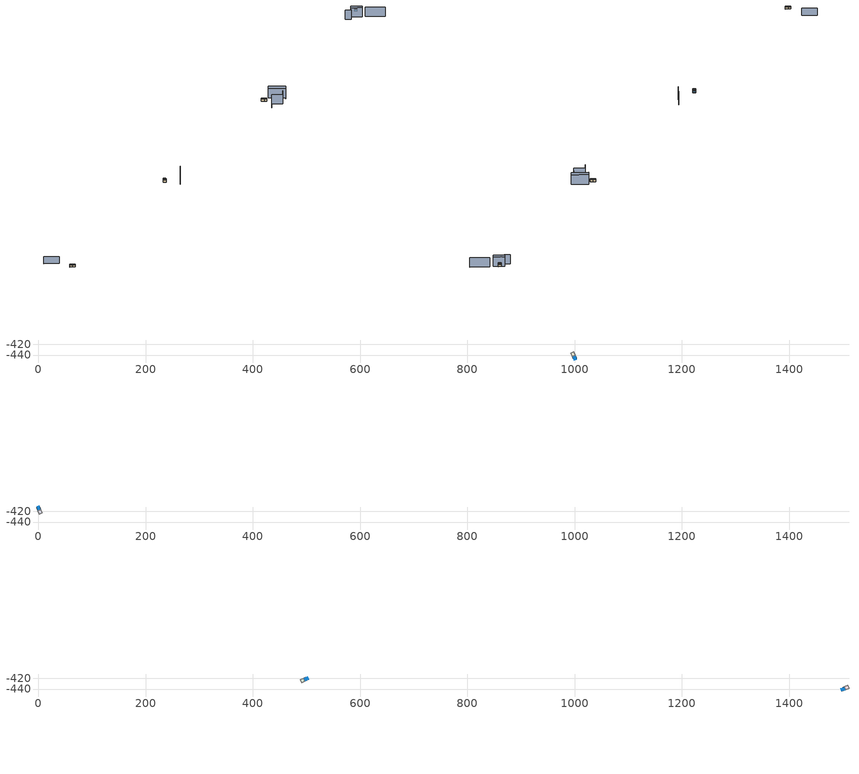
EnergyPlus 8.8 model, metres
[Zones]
2Perim
 floor adiabatic (115mmSandLimeBrick): 997.2,-446.84 995.37,-442.57 1000.88,-440.2 1002.72,-444.47 z0
 wall outside (U0-5): 997.2,-446.84 1002.72,-444.47 z0:4.11
 wall to 2Core (115mmSandLimeBrick): 1000.88,-440.2 995.37,-442.57 z0:4.11
 wall adiabatic (115mmSandLimeBrick): 1002.72,-444.47 1000.88,-440.2 / 995.37,-442.57 997.2,-446.84 z0:4.11
 window (Single): 997.3,-446.8 1002.62,-444.51 z0.85:3.4
 ceiling adiabatic (115mmSandLimeBrick): 997.2,-446.84 1002.72,-444.47 1001.25,-441.05 995.74,-443.43 z4.11
 roof outside (U0-4): 995.74,-443.43 1001.25,-441.05 1000.88,-440.2 995.37,-442.57 z4.11
2Core
 floor adiabatic (115mmSandLimeBrick): 995.37,-442.57 992.73,-436.44 998.24,-434.07 1000.88,-440.2 z0
 wall adiabatic (115mmSandLimeBrick): 1000.88,-440.2 998.24,-434.07 992.73,-436.44 995.37,-442.57 z0:4.11
 ceiling adiabatic (115mmSandLimeBrick): 995.37,-442.57 1000.88,-440.2 998.77,-435.29 993.26,-437.67 z4.11
 roof outside (U0-4): 993.26,-437.67 998.77,-435.29 998.24,-434.07 992.73,-436.44 z4.11
0Perim
 floor adiabatic (115mmSandLimeBrick): 2.8,-412.33 4.63,-416.6 -0.88,-418.97 -2.72,-414.7 z4.11
 wall outside (U0-5): 2.8,-412.33 -2.72,-414.7 z4.11:8.23
 wall to 0Core (115mmSandLimeBrick): -0.88,-418.97 4.63,-416.6 z4.11:8.23
 wall adiabatic (115mmSandLimeBrick): -2.72,-414.7 -0.88,-418.97 / 4.63,-416.6 2.8,-412.33 z4.11:8.23
 window (Single): 2.7,-412.37 -2.62,-414.66 z4.96:7.52
 ceiling adiabatic (115mmSandLimeBrick): 2.8,-412.33 -2.72,-414.7 -1.25,-418.11 4.26,-415.74 z8.23
 roof outside (U0-4): 4.26,-415.74 -1.25,-418.11 -0.88,-418.97 4.63,-416.6 z8.23
0Core
 floor adiabatic (115mmSandLimeBrick): 4.63,-416.6 7.27,-422.73 1.76,-425.1 -0.88,-418.97 z4.11
 wall adiabatic (115mmSandLimeBrick): -0.88,-418.97 1.76,-425.1 7.27,-422.73 4.63,-416.6 z4.11:8.23
 ceiling adiabatic (115mmSandLimeBrick): 4.63,-416.6 -0.88,-418.97 1.23,-423.87 6.74,-421.5 z8.23
 roof outside (U0-4): 6.74,-421.5 1.23,-423.87 1.76,-425.1 7.27,-422.73 z8.23
1Perim
 floor adiabatic (115mmSandLimeBrick): 501.09,-423.76 496.83,-425.59 494.45,-420.08 498.72,-418.25 z8.23
 wall outside (U0-5): 501.09,-423.76 498.72,-418.25 z8.23:12.34
 wall to 1Core (115mmSandLimeBrick): 494.45,-420.08 496.83,-425.59 z8.23:12.34
 wall adiabatic (115mmSandLimeBrick): 498.72,-418.25 494.45,-420.08 / 496.83,-425.59 501.09,-423.76 z8.23:12.34
 window (Single): 501.05,-423.66 498.76,-418.34 z9.08:11.63
 ceiling adiabatic (115mmSandLimeBrick): 501.09,-423.76 498.72,-418.25 495.31,-419.71 497.68,-425.23 z12.34
 roof outside (U0-4): 497.68,-425.23 495.31,-419.71 494.45,-420.08 496.83,-425.59 z12.34
1Core
 floor adiabatic (115mmSandLimeBrick): 496.83,-425.59 490.69,-428.23 488.32,-422.72 494.45,-420.08 z8.23
 wall adiabatic (115mmSandLimeBrick): 494.45,-420.08 488.32,-422.72 490.69,-428.23 496.83,-425.59 z8.23:12.34
 ceiling adiabatic (115mmSandLimeBrick): 496.83,-425.59 494.45,-420.08 489.55,-422.19 491.92,-427.7 z12.34
 roof outside (U0-4): 491.92,-427.7 489.55,-422.19 488.32,-422.72 490.69,-428.23 z12.34
3Perim
 floor adiabatic (115mmSandLimeBrick): 1498.91,-437.58 1503.17,-435.74 1505.55,-441.25 1501.28,-443.09 z8.23
 wall outside (U0-5): 1498.91,-437.58 1501.28,-443.09 z8.23:12.34
 wall to 3Core (115mmSandLimeBrick): 1505.55,-441.25 1503.17,-435.74 z8.23:12.34
 wall adiabatic (115mmSandLimeBrick): 1501.28,-443.09 1505.55,-441.25 / 1503.17,-435.74 1498.91,-437.58 z8.23:12.34
 window (Single): 1498.95,-437.67 1501.24,-443 z9.08:11.63
 ceiling adiabatic (115mmSandLimeBrick): 1498.91,-437.58 1501.28,-443.09 1504.69,-441.62 1502.32,-436.11 z12.34
 roof outside (U0-4): 1502.32,-436.11 1504.69,-441.62 1505.55,-441.25 1503.17,-435.74 z12.34
3Core
 floor adiabatic (115mmSandLimeBrick): 1503.17,-435.74 1509.31,-433.1 1511.68,-438.62 1505.55,-441.25 z8.23
 wall adiabatic (115mmSandLimeBrick): 1505.55,-441.25 1511.68,-438.62 1509.31,-433.1 1503.17,-435.74 z8.23:12.34
 ceiling adiabatic (115mmSandLimeBrick): 1503.17,-435.74 1505.55,-441.25 1510.45,-439.14 1508.08,-433.63 z12.34
 roof outside (U0-4): 1508.08,-433.63 1510.45,-439.14 1511.68,-438.62 1509.31,-433.1 z12.34
shading: 3.33,-353.79 15.86,-382.91 z0:15.57; 554.19,-433.62 510.52,-452.41 / 995.05,-483.67 985.79,-462.15 / 985.79,-462.15 968.19,-469.72 / 1015.28,-442.11 1029.64,-475.49 / 1029.64,-475.49 1023.38,-478.18 / 1476.1,-439.92 1471.26,-428.68 / 1495.91,-456.64 1486.47,-435.05 / 1517.75,-498.87 1501.96,-460.91 z0:20.57; 1020.94,-472.53 1003.1,-480.21 z0:18.98; 1015.28,-442.11 1029.64,-475.49 z20.57:25.57; 1495.91,-456.64 1486.47,-435.05 z20.57:24.57
[Site:GroundTemperature:BuildingSurface]
14, 14, 14, 14, 14, 14, 14, 14, 14, 14, 14, 14
[Site:GroundReflectance]
0.2, 0.2, 0.2, 0.2, 0.2, 0.2, 0.2, 0.2, 0.2, 0.2, 0.2, 0.2
[Site:GroundReflectance:SnowModifier]
1, 1
[Building]
Building: North Axis {deg}=0; Terrain=Suburbs; Loads Convergence Tolerance Value=.04; Temperature Convergence Tolerance Value {deltaC}=.4; Solar Distribution=MinimalShadowing; Maximum Number of Warmup Days=25
[Construction]
115mmSandLimeBrick: Plaster_0.005_115mmSandLimeBrick, Sand-Lime Brick_0.08_115mmSandLimeBrick, Plaster_0.08_115mmSandLimeBrick
U0-5: XPS Board_0.01_U0-5, General Concrete_0.2_U0-5
U0-4: XPS Board_0.06_U0-4, General Concrete_0.2_U0-4
Single: Generic Clear Glass 6mm_0.006_Single
[Material] Roughness=Rough; Thermal Absorptance=0.9
Name | Thickness {m} | Conductivity {W/m-K} | Density {kg/m3} | Specific Heat {J/kg-K} | Solar Absorptance | Visible Absorptance
Plaster_0.005_115mmSandLimeBrick | 0.005 | 1 | 2000 | 1130 | 0.6 | 0.6
Sand-Lime Brick_0.08_115mmSandLimeBrick | 0.08 | 0.56 | 1200 | 1000 | 0.6 | 0.6
Plaster_0.08_115mmSandLimeBrick | 0.08 | 1 | 2000 | 1130 | 0.6 | 0.6
XPS Board_0.01_U0-5 | 0.01 | 0.034 | 35 | 1400 | 0.6 | 0.6
General Concrete_0.2_U0-5; General Concrete_0.2_U0-4 | 0.2 | 2 | 2400 | 950 | 0.7 | 0.7
XPS Board_0.06_U0-4 | 0.06 | 0.034 | 35 | 1400 | 0.6 | 0.6
[WindowMaterial:Glazing]
Generic Clear Glass 6mm_0.006_Single: Optical Data Type=SpectralAverage; Window Glass Spectral Data Set=SpectralAverage; Thickness {m}=0.006; Solar Transmittance at Normal Incidence=0.68; Front Side Solar Reflectance at Normal Incidence=0.09; Back Side Solar Reflectance at Normal Incidence=0.1; Visible Transmittance at Normal Incidence=0.81; Front Side Visible Reflectance at Normal Incidence=0.11; Back Side Visible Reflectance at Normal Incidence=0.12; Infrared Transmittance at Normal Incidence=0; Front Side Infrared Hemispherical Emissivity=0.2; Back Side Infrared Hemispherical Emissivity=0.2; Conductivity {W/m-K}=0.9; Dirt Correction Factor for Solar and Visible Transmittance=1
[EnergyManagementSystem:Sensor]
Name | Output:Variable or Output:Meter Index Key | Output:Variable or Output:Meter
OutdoorTemp | Environment | Site Outdoor Air Drybulb Temperature
OutdoorRelHumid | Environment | Site Outdoor Air Relative Humidity
USRNATVENT_0Perim; USRNATVENT_1Perim; USRNATVENT_2Perim; USRNATVENT_3Perim | AllOff | Schedule Value
[Zone] Type=1; Multiplier=1; Zone Inside Convection Algorithm=TARP; Zone Outside Convection Algorithm=DOE-2
Name | Volume {m3} | Floor Area {m2}
0Perim; 1Perim; 2Perim; 3Perim | 114.723 | 27.8857
0Core; 1Core; 2Core; 3Core | 164.777 | 40.0524
[People] Number of People Schedule=AllOn; Number of People Calculation Method=People/Area; People per Zone Floor Area {person/m2}=0.5; Fraction Radiant=0.3; Sensible Heat Fraction=AUTOCALCULATE; Carbon Dioxide Generation Rate {m3/s-W}=3.82e-08; Enable ASHRAE 55 Comfort Warnings=No; Mean Radiant Temperature Calculation Type=ZoneAveraged; Clothing Insulation Calculation Method=DynamicClothingModelASHRAE55; Thermal Comfort Model 1 Type=AdaptiveASH55
Name | Zone or ZoneList | Activity Level Schedule | Work Efficiency Schedule | Air Velocity Schedule
People 0Perim | 0Perim | 0PerimPeopleActivity | 0PerimWorkEfficiency | 0PerimAirVelocity
People 0Core | 0Core | 0CorePeopleActivity | 0CoreWorkEfficiency | 0CoreAirVelocity
People 1Perim | 1Perim | 1PerimPeopleActivity | 1PerimWorkEfficiency | 1PerimAirVelocity
People 1Core | 1Core | 1CorePeopleActivity | 1CoreWorkEfficiency | 1CoreAirVelocity
People 2Perim | 2Perim | 2PerimPeopleActivity | 2PerimWorkEfficiency | 2PerimAirVelocity
People 2Core | 2Core | 2CorePeopleActivity | 2CoreWorkEfficiency | 2CoreAirVelocity
People 3Perim | 3Perim | 3PerimPeopleActivity | 3PerimWorkEfficiency | 3PerimAirVelocity
People 3Core | 3Core | 3CorePeopleActivity | 3CoreWorkEfficiency | 3CoreAirVelocity
[ElectricEquipment] Schedule=AllOn; Design Level Calculation Method=Watts/Area; Watts per Zone Floor Area {W/m2}=35; Fraction Latent=0; Fraction Radiant=.2; Fraction Lost=0
Name | Zone or ZoneList
0Perim Equipment 1 | 0Perim
0Core Equipment 1 | 0Core
1Perim Equipment 1 | 1Perim
1Core Equipment 1 | 1Core
2Perim Equipment 1 | 2Perim
2Core Equipment 1 | 2Core
3Perim Equipment 1 | 3Perim
3Core Equipment 1 | 3Core
[Lights] Schedule=AllOn; Design Level Calculation Method=Watts/Area; Watts per Zone Floor Area {W/m2}=15; Return Air Fraction=0; Fraction Radiant=.42; Fraction Visible=.18; Fraction Replaceable=1
Name | Zone or ZoneList
0Perim General lighting | 0Perim
0Core General lighting | 0Core
1Perim General lighting | 1Perim
1Core General lighting | 1Core
2Perim General lighting | 2Perim
2Core General lighting | 2Core
3Perim General lighting | 3Perim
3Core General lighting | 3Core
[ZoneControl:Thermostat]
Name | Zone or ZoneList | Control Type Schedule | Control 1
0Perim Thermostat | 0Perim | 0PerimZoneControlTypeSched | Dual Setpoint - Zone 0Perim
0Core Thermostat | 0Core | 0CoreZoneControlTypeSched | Dual Setpoint - Zone 0Core
1Perim Thermostat | 1Perim | 1PerimZoneControlTypeSched | Dual Setpoint - Zone 1Perim
1Core Thermostat | 1Core | 1CoreZoneControlTypeSched | Dual Setpoint - Zone 1Core
2Perim Thermostat | 2Perim | 2PerimZoneControlTypeSched | Dual Setpoint - Zone 2Perim
2Core Thermostat | 2Core | 2CoreZoneControlTypeSched | Dual Setpoint - Zone 2Core
3Perim Thermostat | 3Perim | 3PerimZoneControlTypeSched | Dual Setpoint - Zone 3Perim
3Core Thermostat | 3Core | 3CoreZoneControlTypeSched | Dual Setpoint - Zone 3Core
[ThermostatSetpoint:DualSetpoint]
Name | Heating Setpoint Temperature Schedule | Cooling Setpoint Temperature Schedule
Dual Setpoint - Zone 0Perim | 0PerimHeating_SP_Sch | 0PerimCooling_SP_Sch
Dual Setpoint - Zone 0Core | 0CoreHeating_SP_Sch | 0CoreCooling_SP_Sch
Dual Setpoint - Zone 1Perim | 1PerimHeating_SP_Sch | 1PerimCooling_SP_Sch
Dual Setpoint - Zone 1Core | 1CoreHeating_SP_Sch | 1CoreCooling_SP_Sch
Dual Setpoint - Zone 2Perim | 2PerimHeating_SP_Sch | 2PerimCooling_SP_Sch
Dual Setpoint - Zone 2Core | 2CoreHeating_SP_Sch | 2CoreCooling_SP_Sch
Dual Setpoint - Zone 3Perim | 3PerimHeating_SP_Sch | 3PerimCooling_SP_Sch
Dual Setpoint - Zone 3Core | 3CoreHeating_SP_Sch | 3CoreCooling_SP_Sch
[Zone equipment]
0Perim: 0Perim Ideal Loads Air
0Core: 0Core Ideal Loads Air
1Perim: 1Perim Ideal Loads Air
1Core: 1Core Ideal Loads Air
2Perim: 2Perim Ideal Loads Air
2Core: 2Core Ideal Loads Air
3Perim: 3Perim Ideal Loads Air
3Core: 3Core Ideal Loads Air
[ZoneHVAC:IdealLoadsAirSystem] Maximum Heating Supply Air Temperature {C}=30; Minimum Cooling Supply Air Temperature {C}=18; Maximum Heating Supply Air Humidity Ratio {kgWater/kgDryAir}=0.01; Minimum Cooling Supply Air Humidity Ratio {kgWater/kgDryAir}=0.008; Heating Limit=NoLimit; Maximum Heating Air Flow Rate {m3/s}=100; Cooling Limit=NoLimit; Maximum Cooling Air Flow Rate {m3/s}=100; Heating Availability Schedule=AllOn; Cooling Availability Schedule=AllOn; Dehumidification Control Type=None; Humidification Control Type=None; Demand Controlled Ventilation Type=OccupancySchedule; Outdoor Air Economizer Type=NoEconomizer; Heat Recovery Type=None; Sensible Heat Recovery Effectiveness=0.7; Latent Heat Recovery Effectiveness=0.65
Name | Design Specification Outdoor Air Object
0Perim Ideal Loads Air | 0PerimMinFreshAir
0Core Ideal Loads Air | 0CoreMinFreshAir
1Perim Ideal Loads Air | 1PerimMinFreshAir
1Core Ideal Loads Air | 1CoreMinFreshAir
2Perim Ideal Loads Air | 2PerimMinFreshAir
2Core Ideal Loads Air | 2CoreMinFreshAir
3Perim Ideal Loads Air | 3PerimMinFreshAir
3Core Ideal Loads Air | 3CoreMinFreshAir
[DesignSpecification:OutdoorAir] Outdoor Air Method=Sum; Outdoor Air Flow per Person {m3/s-person}=0.002; Outdoor Air Flow per Zone Floor Area {m3/s-m2}=0.002; Outdoor Air Schedule=AllOn
0PerimMinFreshAir; 0CoreMinFreshAir; 1PerimMinFreshAir; 1CoreMinFreshAir; 2PerimMinFreshAir; 2CoreMinFreshAir; 3PerimMinFreshAir; 3CoreMinFreshAir
[ZoneVentilation:DesignFlowRate] Schedule=AllOn; Design Flow Rate Calculation Method=AirChanges/Hour; Air Changes per Hour {1/hr}=0; Ventilation Type=NATURAL; Fan Pressure Rise {Pa}=0; Fan Total Efficiency=1; Constant Term Coefficient=1; Temperature Term Coefficient=0; Velocity Term Coefficient=0; Velocity Squared Term Coefficient=0; Minimum Indoor Temperature {C}=18; Delta Temperature {deltaC}=1; Maximum Wind Speed {m/s}=40
Name | Zone or ZoneList
0Perim ScheduledVent | 0Perim
1Perim ScheduledVent | 1Perim
2Perim ScheduledVent | 2Perim
3Perim ScheduledVent | 3Perim
[EnergyManagementSystem:Actuator] Actuated Component Type=Schedule:Constant; Actuated Component Control Type=Schedule Value
Name | Actuated Component Unique
NATVENT_AVAIL_SCHED_ACTUATOR_0Perim | NATVENT_AVAIL_SCHED_0Perim
NATVENT_AVAIL_SCHED_ACTUATOR_1Perim | NATVENT_AVAIL_SCHED_1Perim
NATVENT_AVAIL_SCHED_ACTUATOR_2Perim | NATVENT_AVAIL_SCHED_2Perim
NATVENT_AVAIL_SCHED_ACTUATOR_3Perim | NATVENT_AVAIL_SCHED_3Perim
[EnergyManagementSystem:ProgramCallingManager]
My 0Perim_Setpoint_Schedule_Calculator_Example: BeginTimestepBeforePredictor; 0Perim_ErlEnforceBinary
My 1Perim_Setpoint_Schedule_Calculator_Example: BeginTimestepBeforePredictor; 1Perim_ErlEnforceBinary
My 2Perim_Setpoint_Schedule_Calculator_Example: BeginTimestepBeforePredictor; 2Perim_ErlEnforceBinary
My 3Perim_Setpoint_Schedule_Calculator_Example: BeginTimestepBeforePredictor; 3Perim_ErlEnforceBinary
[EnergyManagementSystem:Program]
0Perim_ErlEnforceBinary: IF (USRNATVENT_0Perim > 0); Set NATVENT_AVAIL_SCHED_ACTUATOR_0Perim = 1; ELSE; Set NATVENT_AVAIL_SCHED_ACTUATOR_0Perim = 0; ENDIF
1Perim_ErlEnforceBinary: IF (USRNATVENT_1Perim > 0); Set NATVENT_AVAIL_SCHED_ACTUATOR_1Perim = 1; ELSE; Set NATVENT_AVAIL_SCHED_ACTUATOR_1Perim = 0; ENDIF
2Perim_ErlEnforceBinary: IF (USRNATVENT_2Perim > 0); Set NATVENT_AVAIL_SCHED_ACTUATOR_2Perim = 1; ELSE; Set NATVENT_AVAIL_SCHED_ACTUATOR_2Perim = 0; ENDIF
3Perim_ErlEnforceBinary: IF (USRNATVENT_3Perim > 0); Set NATVENT_AVAIL_SCHED_ACTUATOR_3Perim = 1; ELSE; Set NATVENT_AVAIL_SCHED_ACTUATOR_3Perim = 0; ENDIF
[ZoneVentilation:WindandStackOpenArea] Opening Area {m2}=11.8484; Opening Effectiveness=0; Effective Angle {deg}=0; Height Difference {m}=0.638386; Discharge Coefficient for Opening=0.6; Minimum Indoor Temperature {C}=24; Maximum Indoor Temperature {C}=100; Delta Temperature {deltaC}=1; Minimum Outdoor Temperature {C}=22; Maximum Outdoor Temperature {C}=26; Maximum Wind Speed {m/s}=40
Name | Zone | Opening Area Fraction Schedule
0PerimNatVent_Buoy | 0Perim | NATVENT_AVAIL_SCHED_0Perim
1PerimNatVent_Buoy | 1Perim | NATVENT_AVAIL_SCHED_1Perim
2PerimNatVent_Buoy | 2Perim | NATVENT_AVAIL_SCHED_2Perim
3PerimNatVent_Buoy | 3Perim | NATVENT_AVAIL_SCHED_3Perim
[ZoneInfiltration:DesignFlowRate] Schedule=On; Design Flow Rate Calculation Method=AirChanges/Hour; Air Changes per Hour {1/hr}=2; Constant Term Coefficient=1; Temperature Term Coefficient=0; Velocity Term Coefficient=0; Velocity Squared Term Coefficient=0
Name | Zone or ZoneList
0PerimInfiltration | 0Perim
1PerimInfiltration | 1Perim
2PerimInfiltration | 2Perim
3PerimInfiltration | 3Perim
[WaterUse:Equipment]
Name | Peak Flow Rate {m3/s} | Flow Rate Fraction Schedule | Target Temperature Schedule | Hot Water Supply Temperature Schedule | Cold Water Supply Temperature Schedule
DHW 0Perim | 0 | equipOffice | DHW Supply Temperature 0Perim | DHW Supply Temperature 0Perim | DHW Mains Temperature 0Perim
DHW 0Core | 3.3377e-05 | 60HrWk | DHW Supply Temperature 0Core | DHW Supply Temperature 0Core | DHW Mains Temperature 0Core
DHW 1Perim | 0 | equipOffice | DHW Supply Temperature 1Perim | DHW Supply Temperature 1Perim | DHW Mains Temperature 1Perim
DHW 1Core | 3.3377e-05 | 60HrWk | DHW Supply Temperature 1Core | DHW Supply Temperature 1Core | DHW Mains Temperature 1Core
DHW 2Perim | 0 | equipOffice | DHW Supply Temperature 2Perim | DHW Supply Temperature 2Perim | DHW Mains Temperature 2Perim
DHW 2Core | 3.3377e-05 | 60HrWk | DHW Supply Temperature 2Core | DHW Supply Temperature 2Core | DHW Mains Temperature 2Core
DHW 3Perim | 0 | equipOffice | DHW Supply Temperature 3Perim | DHW Supply Temperature 3Perim | DHW Mains Temperature 3Perim
DHW 3Core | 3.3377e-05 | 60HrWk | DHW Supply Temperature 3Core | DHW Supply Temperature 3Core | DHW Mains Temperature 3Core
[Schedule:Constant]
On: On/Off, 1
0PerimPeopleActivity; 0CorePeopleActivity; 1PerimPeopleActivity; 1CorePeopleActivity; 2PerimPeopleActivity; 2CorePeopleActivity; 3PerimPeopleActivity; 3CorePeopleActivity: Any Number, 125.28
0PerimAirVelocity; 0CoreAirVelocity; 1PerimAirVelocity; 1CoreAirVelocity; 2PerimAirVelocity; 2CoreAirVelocity; 3PerimAirVelocity; 3CoreAirVelocity: Any Number, 0.2
0PerimWorkEfficiency; 0CoreWorkEfficiency; 1PerimWorkEfficiency; 1CoreWorkEfficiency; 2PerimWorkEfficiency; 2CoreWorkEfficiency; 3PerimWorkEfficiency; 3CoreWorkEfficiency: Any Number, 0
0PerimHeating_SP_Sch; 0PerimCooling_SP_Sch; 0CoreHeating_SP_Sch; 0CoreCooling_SP_Sch; 1PerimHeating_SP_Sch; 1PerimCooling_SP_Sch; 1CoreHeating_SP_Sch; 1CoreCooling_SP_Sch; 2PerimHeating_SP_Sch; 2PerimCooling_SP_Sch; 2CoreHeating_SP_Sch; 2CoreCooling_SP_Sch; 3PerimHeating_SP_Sch; 3PerimCooling_SP_Sch; 3CoreHeating_SP_Sch; 3CoreCooling_SP_Sch: Temperature, 24
0PerimZoneControlTypeSched; 0CoreZoneControlTypeSched; 1PerimZoneControlTypeSched; 1CoreZoneControlTypeSched; 2PerimZoneControlTypeSched; 2CoreZoneControlTypeSched; 3PerimZoneControlTypeSched; 3CoreZoneControlTypeSched: Any Number, 4
NATVENT_AVAIL_SCHED_0Perim; NATVENT_AVAIL_SCHED_1Perim; NATVENT_AVAIL_SCHED_2Perim; NATVENT_AVAIL_SCHED_3Perim: Fraction, 1
DHW Supply Temperature 0Perim; DHW Supply Temperature 0Core; DHW Supply Temperature 1Perim; DHW Supply Temperature 1Core; DHW Supply Temperature 2Perim; DHW Supply Temperature 2Core; DHW Supply Temperature 3Perim; DHW Supply Temperature 3Core: Temperature, 65
DHW Mains Temperature 0Perim; DHW Mains Temperature 0Core; DHW Mains Temperature 1Perim; DHW Mains Temperature 1Core; DHW Mains Temperature 2Perim; DHW Mains Temperature 2Core; DHW Mains Temperature 3Perim; DHW Mains Temperature 3Core: Temperature, 10
[Schedule:Year]
AllOn: AllOn, 1, 1, 12, 31
equipOffice: equipOffice, 1, 1, 12, 31
AllOff: AllOff, 1, 1, 12, 31
60HrWk: 60HrWk, 1, 1, 12, 31
[Schedule:Week:Daily]
AllOn: AllOn, AllOn, AllOn, AllOn, AllOn, AllOn, AllOn, AllOn, AllOn, AllOn, AllOn, AllOn
equipOffice: equipOfficeWeekEnd, equipOffice, equipOffice, equipOffice, equipOffice, equipOffice, equipOfficeWeekEnd, equipOfficeWeekEnd, equipOffice, equipOffice, equipOffice, equipOffice
AllOff: AllOff, AllOff, AllOff, AllOff, AllOff, AllOff, AllOff, AllOff, AllOff, AllOff, AllOff, AllOff
60HrWk: 60HrWkDay, 60HrWkDay, 60HrWkDay, 60HrWkDay, 60HrWkDay, 60HrWkDay, 60HrWkDay, 60HrWkDay, 60HrWkDay, 60HrWkDay, 60HrWkDay, 60HrWkDay
[Schedule:Day:Hourly]
AllOn: 1, 1, 1, 1, 1, 1, 1, 1, 1, 1, 1, 1, 1, 1, 1, 1, 1, 1, 1, 1, 1, 1, 1, 1
equipOffice; equipOfficeWeekEnd: 0.1, 0.1, 0.1, 0.1, 0.1, 0.1, 0.1, 0.2, 0.4, 0.6, 0.8, 0.8, 0.4, 0.6, 0.8, 0.8, 0.4, 0.2, 0.1, 0.1, 0.1, 0.1, 0.1, 0.1
AllOff: 0, 0, 0, 0, 0, 0, 0, 0, 0, 0, 0, 0, 0, 0, 0, 0, 0, 0, 0, 0, 0, 0, 0, 0
60HrWkDay: 0.2, 0.2, 0.2, 0.2, 0.2, 0.2, 0.2, 0.4, 0.8, 0.8, 1, 1, 0.8, 1, 1, 1, 0.8, 0.4, 0.2, 0.2, 0.2, 0.2, 0.2, 0.2
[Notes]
----  This file was generated with Archsim v.4.0.2.17
-------------------------ERL SENSORS--------------------------
115mmSandLimeBrick GasType: Partition
